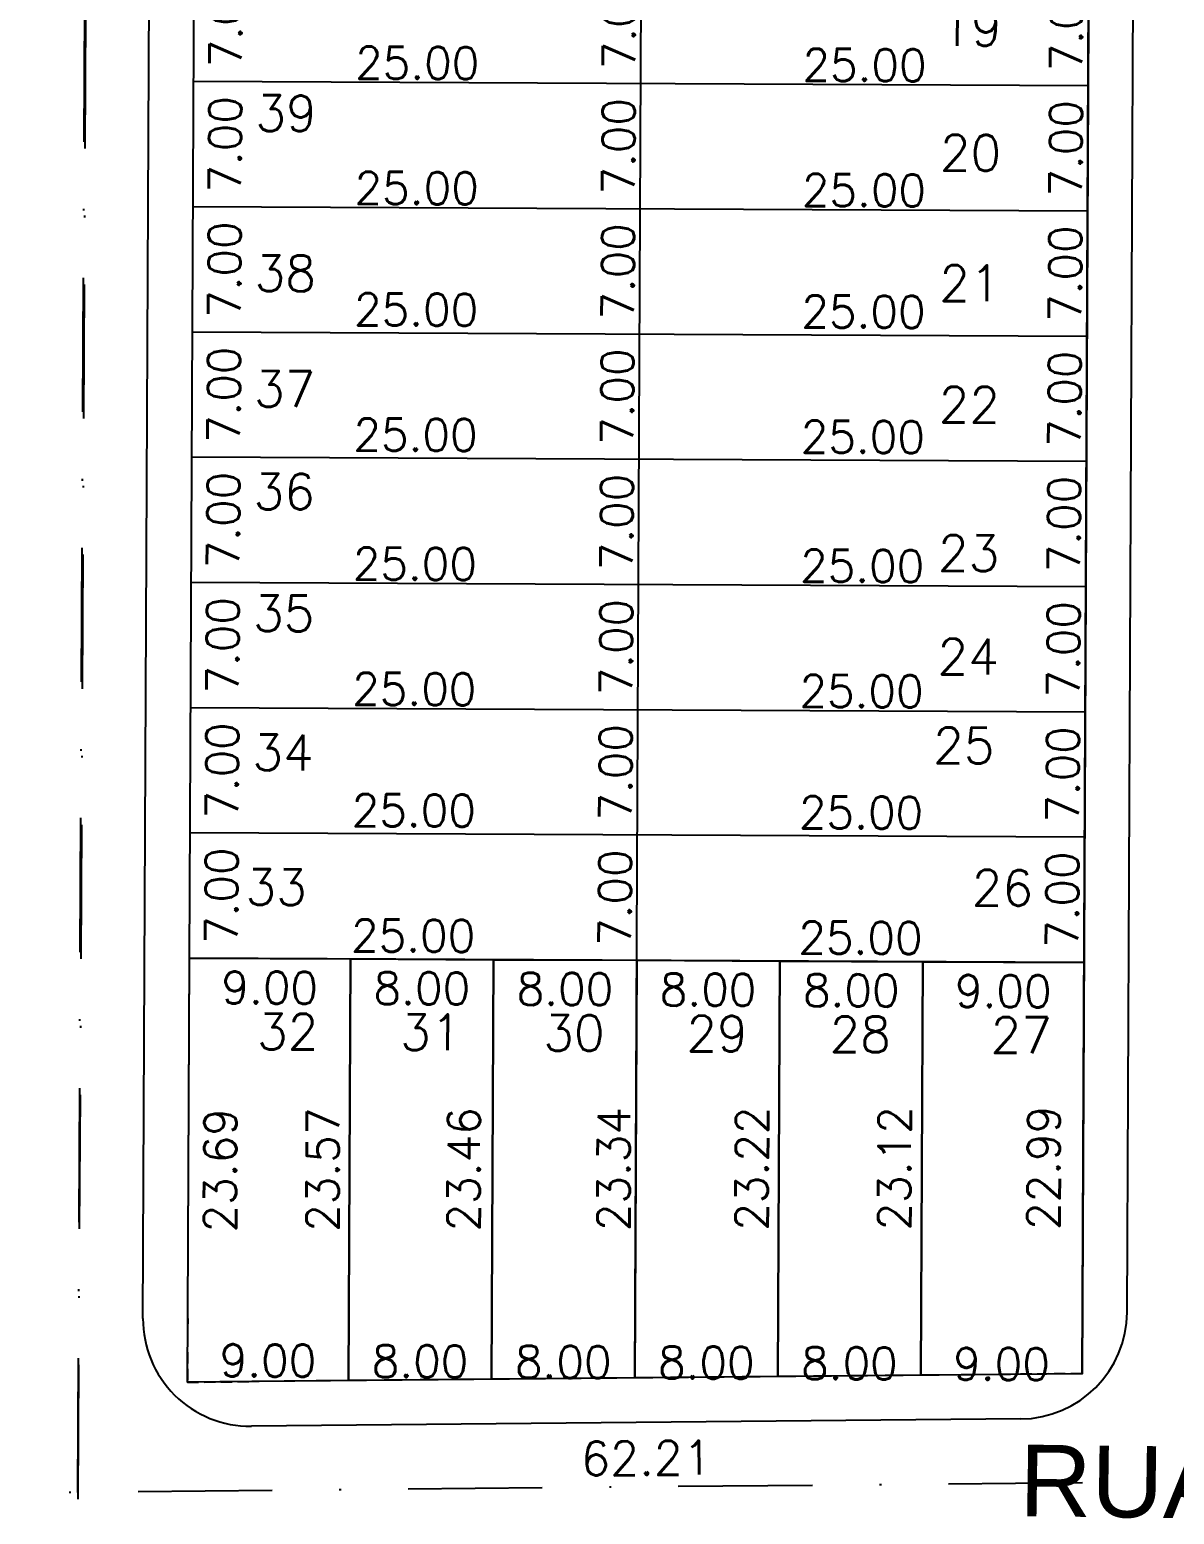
# Model space of a CAD drawing. Header units: millimetres. Extents: x -4430026 to 4783824, y 584 to 9593110.
# Drawn here: x 2483.2 to 2547.1, y 1505 to 1588 of the extents above; entities that cross this region are included whole.
import ezdxf
from ezdxf.enums import TextEntityAlignment as Align

# ---------------------------------------------------------------- set-up
doc = ezdxf.new("R2010")
doc.units = ezdxf.units.MM
for name, pattern in [('DASHDOT', [1, 0.5, -0.25, 0, -0.25]), ('HIDDEN', [0.375, 0.25, -0.125]), ('HIDDEN2', [0.1875, 0.125, -0.0625])]:
    doc.linetypes.add(name, pattern=pattern)
for name, color, linetype in [('boundary filipe', 6, 'Continuous'), ('BOUNDARY LOTES', 2, 'Continuous'), ('Calçada', 1, 'Continuous'), ('CANTOS', 9, 'HIDDEN'), ('Cota', 8, 'Continuous'), ('COTAS', 8, 'Continuous'), ('Lotes', 2, 'Continuous'), ('Nomes de Ruas', 3, 'Continuous'), ('Numero de lotes', 5, 'Continuous'), ('Projeção', 8, 'HIDDEN2'), ('QUADRA', 4, 'Continuous')]:
    doc.layers.add(name, color=color, linetype=linetype)
doc.styles.add('arcad1', font='romans.shx')
doc.styles.add('ARIAL', font='arial.ttf', dxfattribs={"height": 0.25})
doc.styles.add('ROMANS', font='romans.shx')
doc.dimstyles.new('BOLA100', dxfattribs={"dimscale": 0, "dimtxt": 1.9, "dimasz": 0.18, "dimexe": 0.18, "dimexo": 0.063, "dimgap": 0, "dimtad": 1, "dimzin": 4, "dimdsep": 46, "dimtxsty": 'ROMANS', "dimcen": 0.09, "dimse1": 1, "dimse2": 1, "dimsd1": 1, "dimsd2": 1, "dimclrt": 256, "dimaunit": 1, "dimadec": 4, "dimazin": 0, "dimtfac": 1.2, "dimtix": 1, "dimtmove": 2, "dimatfit": 3, "dimfxl": 1, "dimtvp": 2, "dimtolj": 1, "dimtzin": 4, "dimarcsym": 0})
doc.dimstyles.get("Standard").update_dxf_attribs({"dimtxt": 0.18, "dimasz": 0.18, "dimexe": 0.18, "dimexo": 0.0625, "dimgap": 0.09, "dimtad": 0, "dimtih": 1, "dimtoh": 1, "dimdec": 4, "dimzin": 0, "dimdsep": 46, "dimtxsty": 'Standard', "dimcen": 0.09, "dimadec": 0, "dimazin": 0, "dimtfac": 1, "dimtdec": 4, "dimtofl": 0, "dimtmove": 0, "dimatfit": 3, "dimfxl": 1, "dimtolj": 1, "dimtzin": 0, "dimarcsym": 0})

# ---------------------------------------------------------------- blocks, each defined once
blk = doc.blocks.new('*D13710')
at = {"layer": 'DEFPOINTS', "color": 0, "linetype": 'ByBlock'}
for p in [(2548.985, 1706.229), (2548.04, 1506.823), (2548.04, 1506.823)]:
    blk.add_point(p, dxfattribs=at)
at = {"layer": 'COTAS', "linetype": 'ByBlock', "insert": (2546.979, 1606.533), "char_height": 1.9, "attachment_point": 5, "rotation": 89.72858, "style": 'ROMANS'}
blk.add_mtext('\\A1;199.41', dxfattribs=at)
blk = doc.blocks.new('*D13711')
at = {"layer": 'DEFPOINTS', "color": 0, "linetype": 'ByBlock'}
for p in [(2486.792, 1707.865), (2485.837, 1506.232), (2485.837, 1506.232)]:
    blk.add_point(p, dxfattribs=at)
at = {"layer": 'COTAS', "linetype": 'ByBlock', "insert": (2484.541, 1609.092), "char_height": 1.9, "attachment_point": 5, "rotation": 89.72858, "style": 'ROMANS'}
blk.add_mtext('\\A1;201.64', dxfattribs=at)
blk = doc.blocks.new('*D13712')
at = {"layer": 'DEFPOINTS', "color": 0, "linetype": 'ByBlock'}
for p in [(2548.04, 1506.823), (2548.04, 1506.823), (2485.837, 1506.232)]:
    blk.add_point(p, dxfattribs=at)
at = {"layer": 'COTAS', "linetype": 'ByBlock', "insert": (2517.622, 1508.146), "char_height": 1.9, "attachment_point": 5, "rotation": 0.54386, "style": 'ROMANS'}
blk.add_mtext('\\A1;62.21', dxfattribs=at)
blk = doc.blocks.new('*D13732')
at = {"layer": 'DEFPOINTS', "color": 0, "linetype": 'ByBlock'}
for p in [(2423.633, 1505.642), (2485.837, 1506.232), (2485.857, 1504.12)]:
    blk.add_point(p, dxfattribs=at)
at = {"layer": 'COTAS', "linetype": 'ByBlock', "insert": (2454.746, 1504.775), "char_height": 1.9, "attachment_point": 5, "rotation": 0.54386, "style": 'ROMANS'}
blk.add_mtext('\\A1;62.21', dxfattribs=at)
blk = doc.blocks.new('*D10818')
at = {"layer": 'DEFPOINTS', "color": 0}
for p in [(2492.344, 1592.088), (2492.31, 1585.088), (2497.687, 1585.063)]:
    blk.add_point(p, dxfattribs=at)
at = {"layer": 'COTAS', "color": 41, "insert": (2494.104, 1588.58), "char_height": 1.8, "attachment_point": 5, "rotation": 89.72858, "style": 'ROMANS'}
blk.add_mtext('\\A1;7.00', dxfattribs=at)
blk = doc.blocks.new('*D10819')
at = {"layer": 'DEFPOINTS', "color": 0}
for p in [(2492.31, 1585.088), (2492.277, 1578.089), (2497.654, 1578.063)]:
    blk.add_point(p, dxfattribs=at)
at = {"layer": 'COTAS', "color": 41, "insert": (2494.071, 1581.58), "char_height": 1.8, "attachment_point": 5, "rotation": 89.72858, "style": 'ROMANS'}
blk.add_mtext('\\A1;7.00', dxfattribs=at)
blk = doc.blocks.new('*D10820')
at = {"layer": 'DEFPOINTS', "color": 0}
for p in [(2492.277, 1578.089), (2492.244, 1571.089), (2497.621, 1571.063)]:
    blk.add_point(p, dxfattribs=at)
at = {"layer": 'COTAS', "color": 41, "insert": (2494.037, 1574.58), "char_height": 1.8, "attachment_point": 5, "rotation": 89.72858, "style": 'ROMANS'}
blk.add_mtext('\\A1;7.00', dxfattribs=at)
blk = doc.blocks.new('*D10821')
at = {"layer": 'DEFPOINTS', "color": 0}
for p in [(2492.244, 1571.089), (2492.211, 1564.089), (2497.588, 1564.063)]:
    blk.add_point(p, dxfattribs=at)
at = {"layer": 'COTAS', "color": 41, "insert": (2494.004, 1567.58), "char_height": 1.8, "attachment_point": 5, "rotation": 89.72858, "style": 'ROMANS'}
blk.add_mtext('\\A1;7.00', dxfattribs=at)
blk = doc.blocks.new('*D10822')
at = {"layer": 'DEFPOINTS', "color": 0}
for p in [(2492.211, 1564.089), (2492.178, 1557.089), (2497.555, 1557.063)]:
    blk.add_point(p, dxfattribs=at)
at = {"layer": 'COTAS', "color": 41, "insert": (2493.971, 1560.58), "char_height": 1.8, "attachment_point": 5, "rotation": 89.72858, "style": 'ROMANS'}
blk.add_mtext('\\A1;7.00', dxfattribs=at)
blk = doc.blocks.new('*D10823')
at = {"layer": 'DEFPOINTS', "color": 0}
for p in [(2492.178, 1557.089), (2492.145, 1550.089), (2497.521, 1550.063)]:
    blk.add_point(p, dxfattribs=at)
at = {"layer": 'COTAS', "color": 41, "insert": (2493.938, 1553.58), "char_height": 1.8, "attachment_point": 5, "rotation": 89.72858, "style": 'ROMANS'}
blk.add_mtext('\\A1;7.00', dxfattribs=at)
blk = doc.blocks.new('*D10824')
at = {"layer": 'DEFPOINTS', "color": 0}
for p in [(2492.145, 1550.089), (2492.111, 1543.089), (2497.488, 1543.063)]:
    blk.add_point(p, dxfattribs=at)
at = {"layer": 'COTAS', "color": 41, "insert": (2493.905, 1546.58), "char_height": 1.8, "attachment_point": 5, "rotation": 89.72858, "style": 'ROMANS'}
blk.add_mtext('\\A1;7.00', dxfattribs=at)
blk = doc.blocks.new('*D10825')
at = {"layer": 'DEFPOINTS', "color": 0}
for p in [(2492.111, 1543.089), (2492.078, 1536.089), (2497.455, 1536.064)]:
    blk.add_point(p, dxfattribs=at)
at = {"layer": 'COTAS', "color": 41, "insert": (2493.872, 1539.581), "char_height": 1.8, "attachment_point": 5, "rotation": 89.72858, "style": 'ROMANS'}
blk.add_mtext('\\A1;7.00', dxfattribs=at)
blk = doc.blocks.new('*D10826')
at = {"layer": 'DEFPOINTS', "color": 0}
for p in [(2492.078, 1536.089), (2492.306, 1512.394), (2497.343, 1512.37)]:
    blk.add_point(p, dxfattribs=at)
at = {"layer": 'COTAS', "color": 41, "insert": (2493.799, 1524.234), "char_height": 1.8, "attachment_point": 5, "rotation": 89.72858, "style": 'ROMANS'}
blk.add_mtext('\\A1;23.69', dxfattribs=at)
blk = doc.blocks.new('*D10839')
at = {"layer": 'DEFPOINTS', "color": 0}
for p in [(2517.343, 1591.97), (2517.31, 1584.97), (2519.679, 1584.959)]:
    blk.add_point(p, dxfattribs=at)
at = {"layer": 'COTAS', "color": 41, "insert": (2516.096, 1588.476), "char_height": 1.8, "attachment_point": 5, "rotation": 89.72858, "style": 'ROMANS'}
blk.add_mtext('\\A1;7.00', dxfattribs=at)
blk = doc.blocks.new('*D10840')
at = {"layer": 'DEFPOINTS', "color": 0}
for p in [(2517.31, 1584.97), (2517.968, 1577.967), (2519.646, 1577.959)]:
    blk.add_point(p, dxfattribs=at)
at = {"layer": 'COTAS', "color": 41, "insert": (2516.063, 1581.476), "char_height": 1.8, "attachment_point": 5, "rotation": 89.72858, "style": 'ROMANS'}
blk.add_mtext('\\A1;7.00', dxfattribs=at)
blk = doc.blocks.new('*D10841')
at = {"layer": 'DEFPOINTS', "color": 0}
for p in [(2517.968, 1577.967), (2517.244, 1570.97), (2519.613, 1570.959)]:
    blk.add_point(p, dxfattribs=at)
at = {"layer": 'COTAS', "color": 41, "insert": (2516.03, 1574.476), "char_height": 1.8, "attachment_point": 5, "rotation": 89.72858, "style": 'ROMANS'}
blk.add_mtext('\\A1;7.00', dxfattribs=at)
blk = doc.blocks.new('*D10842')
at = {"layer": 'DEFPOINTS', "color": 0}
for p in [(2517.244, 1570.97), (2517.211, 1563.97), (2519.58, 1563.959)]:
    blk.add_point(p, dxfattribs=at)
at = {"layer": 'COTAS', "color": 41, "insert": (2515.997, 1567.476), "char_height": 1.8, "attachment_point": 5, "rotation": 89.72858, "style": 'ROMANS'}
blk.add_mtext('\\A1;7.00', dxfattribs=at)
blk = doc.blocks.new('*D10843')
at = {"layer": 'DEFPOINTS', "color": 0}
for p in [(2517.211, 1563.97), (2517.177, 1556.97), (2519.547, 1556.959)]:
    blk.add_point(p, dxfattribs=at)
at = {"layer": 'COTAS', "color": 41, "insert": (2515.963, 1560.476), "char_height": 1.8, "attachment_point": 5, "rotation": 89.72858, "style": 'ROMANS'}
blk.add_mtext('\\A1;7.00', dxfattribs=at)
blk = doc.blocks.new('*D10844')
at = {"layer": 'DEFPOINTS', "color": 0}
for p in [(2517.177, 1556.97), (2517.144, 1549.97), (2519.514, 1549.959)]:
    blk.add_point(p, dxfattribs=at)
at = {"layer": 'COTAS', "color": 41, "insert": (2515.93, 1553.476), "char_height": 1.8, "attachment_point": 5, "rotation": 89.72858, "style": 'ROMANS'}
blk.add_mtext('\\A1;7.00', dxfattribs=at)
blk = doc.blocks.new('*D10845')
at = {"layer": 'DEFPOINTS', "color": 0}
for p in [(2517.144, 1549.97), (2517.111, 1542.971), (2519.481, 1542.959)]:
    blk.add_point(p, dxfattribs=at)
at = {"layer": 'COTAS', "color": 41, "insert": (2515.897, 1546.476), "char_height": 1.8, "attachment_point": 5, "rotation": 89.72858, "style": 'ROMANS'}
blk.add_mtext('\\A1;7.00', dxfattribs=at)
blk = doc.blocks.new('*D10846')
at = {"layer": 'DEFPOINTS', "color": 0}
for p in [(2517.111, 1542.971), (2517.078, 1535.971), (2519.447, 1535.959)]:
    blk.add_point(p, dxfattribs=at)
at = {"layer": 'COTAS', "color": 41, "insert": (2515.864, 1539.476), "char_height": 1.8, "attachment_point": 5, "rotation": 89.72858, "style": 'ROMANS'}
blk.add_mtext('\\A1;7.00', dxfattribs=at)
blk = doc.blocks.new('*D10847')
at = {"layer": 'DEFPOINTS', "color": 0}
for p in [(2517.078, 1535.971), (2516.967, 1512.628), (2519.337, 1512.617)]:
    blk.add_point(p, dxfattribs=at)
at = {"layer": 'COTAS', "color": 41, "insert": (2515.792, 1524.305), "char_height": 1.8, "attachment_point": 5, "rotation": 89.72858, "style": 'ROMANS'}
blk.add_mtext('\\A1;23.34', dxfattribs=at)
blk = doc.blocks.new('*D10860')
at = {"layer": 'DEFPOINTS', "color": 0}
for p in [(2542.343, 1591.852), (2542.31, 1584.852), (2544.679, 1584.84)]:
    blk.add_point(p, dxfattribs=at)
at = {"layer": 'COTAS', "color": 41, "insert": (2541.096, 1588.357), "char_height": 1.8, "attachment_point": 5, "rotation": 89.72858, "style": 'ROMANS'}
blk.add_mtext('\\A1;7.00', dxfattribs=at)
blk = doc.blocks.new('*D10861')
at = {"layer": 'DEFPOINTS', "color": 0}
for p in [(2542.31, 1584.852), (2542.968, 1577.848), (2544.646, 1577.84)]:
    blk.add_point(p, dxfattribs=at)
at = {"layer": 'COTAS', "color": 41, "insert": (2541.063, 1581.357), "char_height": 1.8, "attachment_point": 5, "rotation": 89.72858, "style": 'ROMANS'}
blk.add_mtext('\\A1;7.00', dxfattribs=at)
blk = doc.blocks.new('*D10862')
at = {"layer": 'DEFPOINTS', "color": 0}
for p in [(2542.968, 1577.848), (2542.243, 1570.852), (2544.613, 1570.841)]:
    blk.add_point(p, dxfattribs=at)
at = {"layer": 'COTAS', "color": 41, "insert": (2541.03, 1574.358), "char_height": 1.8, "attachment_point": 5, "rotation": 89.72858, "style": 'ROMANS'}
blk.add_mtext('\\A1;7.00', dxfattribs=at)
blk = doc.blocks.new('*D10863')
at = {"layer": 'DEFPOINTS', "color": 0}
for p in [(2542.243, 1570.852), (2542.21, 1563.852), (2544.58, 1563.841)]:
    blk.add_point(p, dxfattribs=at)
at = {"layer": 'COTAS', "color": 41, "insert": (2540.996, 1567.358), "char_height": 1.8, "attachment_point": 5, "rotation": 89.72858, "style": 'ROMANS'}
blk.add_mtext('\\A1;7.00', dxfattribs=at)
blk = doc.blocks.new('*D10864')
at = {"layer": 'DEFPOINTS', "color": 0}
for p in [(2542.21, 1563.852), (2542.177, 1556.852), (2544.547, 1556.841)]:
    blk.add_point(p, dxfattribs=at)
at = {"layer": 'COTAS', "color": 41, "insert": (2540.963, 1560.358), "char_height": 1.8, "attachment_point": 5, "rotation": 89.72858, "style": 'ROMANS'}
blk.add_mtext('\\A1;7.00', dxfattribs=at)
blk = doc.blocks.new('*D10865')
at = {"layer": 'DEFPOINTS', "color": 0}
for p in [(2542.177, 1556.852), (2542.144, 1549.852), (2544.513, 1549.841)]:
    blk.add_point(p, dxfattribs=at)
at = {"layer": 'COTAS', "color": 41, "insert": (2540.93, 1553.358), "char_height": 1.8, "attachment_point": 5, "rotation": 89.72858, "style": 'ROMANS'}
blk.add_mtext('\\A1;7.00', dxfattribs=at)
blk = doc.blocks.new('*D10866')
at = {"layer": 'DEFPOINTS', "color": 0}
for p in [(2542.144, 1549.852), (2542.111, 1542.852), (2544.48, 1542.841)]:
    blk.add_point(p, dxfattribs=at)
at = {"layer": 'COTAS', "color": 41, "insert": (2540.897, 1546.358), "char_height": 1.8, "attachment_point": 5, "rotation": 89.72858, "style": 'ROMANS'}
blk.add_mtext('\\A1;7.00', dxfattribs=at)
blk = doc.blocks.new('*D10867')
at = {"layer": 'DEFPOINTS', "color": 0}
for p in [(2542.111, 1542.852), (2542.078, 1535.852), (2544.447, 1535.841)]:
    blk.add_point(p, dxfattribs=at)
at = {"layer": 'COTAS', "color": 41, "insert": (2540.864, 1539.358), "char_height": 1.8, "attachment_point": 5, "rotation": 89.72858, "style": 'ROMANS'}
blk.add_mtext('\\A1;7.00', dxfattribs=at)
blk = doc.blocks.new('*D10868')
at = {"layer": 'DEFPOINTS', "color": 0}
for p in [(2501.078, 1536.046), (2500.966, 1512.476), (2503.074, 1512.466)]:
    blk.add_point(p, dxfattribs=at)
at = {"layer": 'COTAS', "color": 41, "insert": (2499.53, 1524.268), "char_height": 1.8, "attachment_point": 5, "rotation": 89.72858, "style": 'ROMANS'}
blk.add_mtext('\\A1;23.57', dxfattribs=at)
blk = doc.blocks.new('*D10869')
at = {"layer": 'DEFPOINTS', "color": 0}
for p in [(2509.078, 1536.008), (2508.967, 1512.552), (2510.957, 1512.542)]:
    blk.add_point(p, dxfattribs=at)
at = {"layer": 'COTAS', "color": 41, "insert": (2507.413, 1524.288), "char_height": 1.8, "attachment_point": 5, "rotation": 89.72858, "style": 'ROMANS'}
blk.add_mtext('\\A1;23.46', dxfattribs=at)
blk = doc.blocks.new('*D10870')
at = {"layer": 'DEFPOINTS', "color": 0}
for p in [(2525.078, 1535.933), (2525.298, 1512.707), (2527.057, 1512.699)]:
    blk.add_point(p, dxfattribs=at)
at = {"layer": 'COTAS', "color": 41, "insert": (2523.512, 1524.328), "char_height": 1.8, "attachment_point": 5, "rotation": 89.72858, "style": 'ROMANS'}
blk.add_mtext('\\A1;23.22', dxfattribs=at)
blk = doc.blocks.new('*D10871')
at = {"layer": 'DEFPOINTS', "color": 0}
for p in [(2533.078, 1535.895), (2532.968, 1512.78), (2535.032, 1512.77)]:
    blk.add_point(p, dxfattribs=at)
at = {"layer": 'COTAS', "color": 41, "insert": (2531.487, 1524.345), "char_height": 1.8, "attachment_point": 5, "rotation": 89.72858, "style": 'ROMANS'}
blk.add_mtext('\\A1;23.12', dxfattribs=at)
blk = doc.blocks.new('*D10872')
at = {"layer": 'DEFPOINTS', "color": 0}
for p in [(2542.078, 1535.852), (2541.969, 1512.865), (2543.37, 1512.859)]:
    blk.add_point(p, dxfattribs=at)
at = {"layer": 'COTAS', "color": 41, "insert": (2539.824, 1524.369), "char_height": 1.8, "attachment_point": 5, "rotation": 89.72858, "style": 'ROMANS'}
blk.add_mtext('\\A1;22.99', dxfattribs=at)
blk = doc.blocks.new('*D9978')
at = {"layer": 'DEFPOINTS', "color": 0}
for p in [(2492.272, 1577.07), (2517.272, 1576.952), (2517.265, 1575.476)]:
    blk.add_point(p, dxfattribs=at)
at = {"layer": 'Cota', "color": 41, "insert": (2504.782, 1579.135), "char_height": 1.8, "attachment_point": 5, "rotation": 359.72858, "style": 'ROMANS'}
blk.add_mtext('\\A1;25.00', dxfattribs=at)
blk = doc.blocks.new('*D9979')
at = {"layer": 'DEFPOINTS', "color": 0}
for p in [(2517.272, 1576.952), (2542.272, 1576.833), (2542.265, 1575.357)]:
    blk.add_point(p, dxfattribs=at)
at = {"layer": 'Cota', "color": 41, "insert": (2529.782, 1579.016), "char_height": 1.8, "attachment_point": 5, "rotation": 359.72858, "style": 'ROMANS'}
blk.add_mtext('\\A1;25.00', dxfattribs=at)
blk = doc.blocks.new('*D9980')
at = {"layer": 'DEFPOINTS', "color": 0}
for p in [(2492.306, 1584.07), (2517.305, 1583.951), (2517.298, 1582.476)]:
    blk.add_point(p, dxfattribs=at)
at = {"layer": 'Cota', "color": 41, "insert": (2504.815, 1586.135), "char_height": 1.8, "attachment_point": 5, "rotation": 359.72858, "style": 'ROMANS'}
blk.add_mtext('\\A1;25.00', dxfattribs=at)
blk = doc.blocks.new('*D9981')
at = {"layer": 'DEFPOINTS', "color": 0}
for p in [(2517.305, 1583.951), (2542.305, 1583.833), (2542.298, 1582.357)]:
    blk.add_point(p, dxfattribs=at)
at = {"layer": 'Cota', "color": 41, "insert": (2529.815, 1586.016), "char_height": 1.8, "attachment_point": 5, "rotation": 359.72858, "style": 'ROMANS'}
blk.add_mtext('\\A1;25.00', dxfattribs=at)
blk = doc.blocks.new('*D9990')
at = {"layer": 'DEFPOINTS', "color": 0}
for p in [(2492.24, 1570.284), (2517.24, 1570.165), (2517.233, 1568.689)]:
    blk.add_point(p, dxfattribs=at)
at = {"layer": 'Cota', "color": 41, "insert": (2504.75, 1572.348), "char_height": 1.8, "attachment_point": 5, "rotation": 359.72858, "style": 'ROMANS'}
blk.add_mtext('\\A1;25.00', dxfattribs=at)
blk = doc.blocks.new('*D9991')
at = {"layer": 'DEFPOINTS', "color": 0}
for p in [(2517.24, 1570.165), (2542.24, 1570.047), (2542.233, 1568.571)]:
    blk.add_point(p, dxfattribs=at)
at = {"layer": 'Cota', "color": 41, "insert": (2529.75, 1572.23), "char_height": 1.8, "attachment_point": 5, "rotation": 359.72858, "style": 'ROMANS'}
blk.add_mtext('\\A1;25.00', dxfattribs=at)
blk = doc.blocks.new('*D9992')
at = {"layer": 'DEFPOINTS', "color": 0}
for p in [(2492.207, 1563.284), (2517.207, 1563.165), (2517.2, 1561.689)]:
    blk.add_point(p, dxfattribs=at)
at = {"layer": 'Cota', "color": 41, "insert": (2504.717, 1565.349), "char_height": 1.8, "attachment_point": 5, "rotation": 359.72858, "style": 'ROMANS'}
blk.add_mtext('\\A1;25.00', dxfattribs=at)
blk = doc.blocks.new('*D9993')
at = {"layer": 'DEFPOINTS', "color": 0}
for p in [(2517.207, 1563.165), (2542.207, 1563.047), (2542.2, 1561.571)]:
    blk.add_point(p, dxfattribs=at)
at = {"layer": 'Cota', "color": 41, "insert": (2529.717, 1565.23), "char_height": 1.8, "attachment_point": 5, "rotation": 359.72858, "style": 'ROMANS'}
blk.add_mtext('\\A1;25.00', dxfattribs=at)
blk = doc.blocks.new('*D9994')
at = {"layer": 'DEFPOINTS', "color": 0}
for p in [(2492.14, 1549.07), (2517.139, 1548.952), (2517.132, 1547.476)]:
    blk.add_point(p, dxfattribs=at)
at = {"layer": 'Cota', "color": 41, "insert": (2504.65, 1551.135), "char_height": 1.8, "attachment_point": 5, "rotation": 359.72858, "style": 'ROMANS'}
blk.add_mtext('\\A1;25.00', dxfattribs=at)
blk = doc.blocks.new('*D9995')
at = {"layer": 'DEFPOINTS', "color": 0}
for p in [(2517.139, 1548.952), (2542.139, 1548.833), (2542.132, 1547.358)]:
    blk.add_point(p, dxfattribs=at)
at = {"layer": 'Cota', "color": 41, "insert": (2529.649, 1551.017), "char_height": 1.8, "attachment_point": 5, "rotation": 359.72858, "style": 'ROMANS'}
blk.add_mtext('\\A1;25.00', dxfattribs=at)
blk = doc.blocks.new('*D9996')
at = {"layer": 'DEFPOINTS', "color": 0}
for p in [(2492.173, 1556.07), (2517.173, 1555.952), (2517.166, 1554.476)]:
    blk.add_point(p, dxfattribs=at)
at = {"layer": 'Cota', "color": 41, "insert": (2504.683, 1558.135), "char_height": 1.8, "attachment_point": 5, "rotation": 359.72858, "style": 'ROMANS'}
blk.add_mtext('\\A1;25.00', dxfattribs=at)
blk = doc.blocks.new('*D9997')
at = {"layer": 'DEFPOINTS', "color": 0}
for p in [(2517.173, 1555.952), (2542.172, 1555.833), (2542.165, 1554.358)]:
    blk.add_point(p, dxfattribs=at)
at = {"layer": 'Cota', "color": 41, "insert": (2529.683, 1558.017), "char_height": 1.8, "attachment_point": 5, "rotation": 359.72858, "style": 'ROMANS'}
blk.add_mtext('\\A1;25.00', dxfattribs=at)
blk = doc.blocks.new('*D9998')
at = {"layer": 'DEFPOINTS', "color": 0}
for p in [(2492.108, 1542.284), (2517.107, 1542.165), (2517.1, 1540.69)]:
    blk.add_point(p, dxfattribs=at)
at = {"layer": 'Cota', "color": 41, "insert": (2504.618, 1544.349), "char_height": 1.8, "attachment_point": 5, "rotation": 359.72858, "style": 'ROMANS'}
blk.add_mtext('\\A1;25.00', dxfattribs=at)
blk = doc.blocks.new('*D9999')
at = {"layer": 'DEFPOINTS', "color": 0}
for p in [(2517.107, 1542.165), (2542.107, 1542.047), (2542.1, 1540.571)]:
    blk.add_point(p, dxfattribs=at)
at = {"layer": 'Cota', "color": 41, "insert": (2529.617, 1544.23), "char_height": 1.8, "attachment_point": 5, "rotation": 359.72858, "style": 'ROMANS'}
blk.add_mtext('\\A1;25.00', dxfattribs=at)
blk = doc.blocks.new('*D10000')
at = {"layer": 'DEFPOINTS', "color": 0}
for p in [(2492.074, 1535.284), (2517.074, 1535.165), (2517.067, 1533.69)]:
    blk.add_point(p, dxfattribs=at)
at = {"layer": 'Cota', "color": 41, "insert": (2504.584, 1537.349), "char_height": 1.8, "attachment_point": 5, "rotation": 359.72858, "style": 'ROMANS'}
blk.add_mtext('\\A1;25.00', dxfattribs=at)
blk = doc.blocks.new('*D10001')
at = {"layer": 'DEFPOINTS', "color": 0}
for p in [(2517.074, 1535.165), (2542.074, 1535.047), (2542.067, 1533.571)]:
    blk.add_point(p, dxfattribs=at)
at = {"layer": 'Cota', "color": 41, "insert": (2529.584, 1537.23), "char_height": 1.8, "attachment_point": 5, "rotation": 359.72858, "style": 'ROMANS'}
blk.add_mtext('\\A1;25.00', dxfattribs=at)
blk = doc.blocks.new('*D10002')
at = {"layer": 'DEFPOINTS', "color": 0}
for p in [(2492.078, 1536.089), (2501.078, 1536.046), (2501.053, 1530.822)]:
    blk.add_point(p, dxfattribs=at)
at = {"layer": 'COTAS', "color": 41, "insert": (2496.57, 1534.444), "char_height": 1.8, "attachment_point": 5, "rotation": 359.72858, "style": 'ROMANS'}
blk.add_mtext('\\A1;9.00', dxfattribs=at)
blk = doc.blocks.new('*D10003')
at = {"layer": 'DEFPOINTS', "color": 0}
for p in [(2501.078, 1536.046), (2509.078, 1536.008), (2509.053, 1530.784)]:
    blk.add_point(p, dxfattribs=at)
at = {"layer": 'COTAS', "color": 41, "insert": (2505.07, 1534.403), "char_height": 1.8, "attachment_point": 5, "rotation": 359.72858, "style": 'ROMANS'}
blk.add_mtext('\\A1;8.00', dxfattribs=at)
blk = doc.blocks.new('*D10004')
at = {"layer": 'DEFPOINTS', "color": 0}
for p in [(2509.078, 1536.008), (2517.078, 1535.971), (2517.053, 1530.747)]:
    blk.add_point(p, dxfattribs=at)
at = {"layer": 'COTAS', "color": 41, "insert": (2513.07, 1534.365), "char_height": 1.8, "attachment_point": 5, "rotation": 359.72858, "style": 'ROMANS'}
blk.add_mtext('\\A1;8.00', dxfattribs=at)
blk = doc.blocks.new('*D10005')
at = {"layer": 'DEFPOINTS', "color": 0}
for p in [(2517.078, 1535.971), (2525.078, 1535.933), (2525.053, 1530.709)]:
    blk.add_point(p, dxfattribs=at)
at = {"layer": 'COTAS', "color": 41, "insert": (2521.07, 1534.328), "char_height": 1.8, "attachment_point": 5, "rotation": 359.72858, "style": 'ROMANS'}
blk.add_mtext('\\A1;8.00', dxfattribs=at)
blk = doc.blocks.new('*D10006')
at = {"layer": 'DEFPOINTS', "color": 0}
for p in [(2525.078, 1535.933), (2533.078, 1535.895), (2533.053, 1530.671)]:
    blk.add_point(p, dxfattribs=at)
at = {"layer": 'COTAS', "color": 41, "insert": (2529.07, 1534.29), "char_height": 1.8, "attachment_point": 5, "rotation": 359.72858, "style": 'ROMANS'}
blk.add_mtext('\\A1;8.00', dxfattribs=at)
blk = doc.blocks.new('*D10007')
at = {"layer": 'DEFPOINTS', "color": 0}
for p in [(2533.078, 1535.895), (2542.078, 1535.852), (2542.053, 1530.628)]:
    blk.add_point(p, dxfattribs=at)
at = {"layer": 'COTAS', "color": 41, "insert": (2537.57, 1534.249), "char_height": 1.8, "attachment_point": 5, "rotation": 359.72858, "style": 'ROMANS'}
blk.add_mtext('\\A1;9.00', dxfattribs=at)
blk = doc.blocks.new('*D10008')
at = {"layer": 'DEFPOINTS', "color": 0}
for p in [(2491.966, 1512.391), (2500.966, 1512.476), (2500.955, 1509.976)]:
    blk.add_point(p, dxfattribs=at)
at = {"layer": 'COTAS', "color": 41, "insert": (2496.472, 1513.598), "char_height": 1.8, "attachment_point": 5, "rotation": 359.72858, "style": 'ROMANS'}
blk.add_mtext('\\A1;9.00', dxfattribs=at)
blk = doc.blocks.new('*D10009')
at = {"layer": 'DEFPOINTS', "color": 0}
for p in [(2500.966, 1512.476), (2508.967, 1512.552), (2508.955, 1509.938)]:
    blk.add_point(p, dxfattribs=at)
at = {"layer": 'COTAS', "color": 41, "insert": (2504.972, 1513.557), "char_height": 1.8, "attachment_point": 5, "rotation": 359.72858, "style": 'ROMANS'}
blk.add_mtext('\\A1;8.00', dxfattribs=at)
blk = doc.blocks.new('*D10010')
at = {"layer": 'DEFPOINTS', "color": 0}
for p in [(2508.967, 1512.552), (2516.967, 1512.628), (2516.954, 1509.9)]:
    blk.add_point(p, dxfattribs=at)
at = {"layer": 'COTAS', "color": 41, "insert": (2512.972, 1513.519), "char_height": 1.8, "attachment_point": 5, "rotation": 359.72858, "style": 'ROMANS'}
blk.add_mtext('\\A1;8.00', dxfattribs=at)
blk = doc.blocks.new('*D10011')
at = {"layer": 'DEFPOINTS', "color": 0}
for p in [(2516.967, 1512.628), (2524.968, 1512.704), (2524.954, 1509.863)]:
    blk.add_point(p, dxfattribs=at)
at = {"layer": 'COTAS', "color": 41, "insert": (2520.971, 1513.481), "char_height": 1.8, "attachment_point": 5, "rotation": 359.72858, "style": 'ROMANS'}
blk.add_mtext('\\A1;8.00', dxfattribs=at)
blk = doc.blocks.new('*D10012')
at = {"layer": 'DEFPOINTS', "color": 0}
for p in [(2524.968, 1512.704), (2532.968, 1512.666), (2532.954, 1509.825)]:
    blk.add_point(p, dxfattribs=at)
at = {"layer": 'COTAS', "color": 41, "insert": (2528.971, 1513.444), "char_height": 1.8, "attachment_point": 5, "rotation": 359.72858, "style": 'ROMANS'}
blk.add_mtext('\\A1;8.00', dxfattribs=at)
blk = doc.blocks.new('*D10013')
at = {"layer": 'DEFPOINTS', "color": 0}
for p in [(2532.968, 1512.666), (2541.969, 1512.865), (2541.954, 1509.782)]:
    blk.add_point(p, dxfattribs=at)
at = {"layer": 'COTAS', "color": 41, "insert": (2537.471, 1513.403), "char_height": 1.8, "attachment_point": 5, "rotation": 359.72858, "style": 'ROMANS'}
blk.add_mtext('\\A1;9.00', dxfattribs=at)
blk = doc.blocks.new('*D8596')
at = {"layer": 'DEFPOINTS', "color": 0, "linetype": 'ByBlock'}
for p in [(2486.792, 1707.865), (2485.837, 1506.232), (2485.837, 1506.232)]:
    blk.add_point(p, dxfattribs=at)
at = {"layer": 'COTAS', "linetype": 'ByBlock', "insert": (2484.541, 1609.092), "char_height": 1.9, "attachment_point": 5, "rotation": 89.72858, "style": 'ROMANS'}
blk.add_mtext('\\A1;201.64', dxfattribs=at)

msp = doc.modelspace()

# ---------------------------------------------------------------- linework, layer by layer
at = {"layer": 'boundary filipe', "linetype": 'ByBlock'}
msp.add_line((2541.969, 1512.865, 2.439), (2542.831, 1694.831, 2.439), dxfattribs=at)
at = {"layer": 'boundary filipe', "elevation": 2.439}
msp.add_lwpolyline([(2492.862, 1701.511), (2542.838, 1696.367), (2541.969, 1512.865), (2491.966, 1512.391), (2492.862, 1701.511)], dxfattribs=at)
at = {"layer": 'BOUNDARY LOTES', "elevation": 2.439}
for points in [[(2492.078, 1536.089), (2501.078, 1536.046), (2500.966, 1512.476), (2491.968, 1512.391)], [(2501.078, 1536.046), (2509.078, 1536.008), (2508.967, 1512.552), (2500.966, 1512.476)], [(2509.078, 1536.008), (2517.078, 1535.971), (2516.967, 1512.628), (2508.967, 1512.552)], [(2517.078, 1535.971), (2525.078, 1535.933), (2524.968, 1512.704), (2516.967, 1512.628)], [(2525.078, 1535.933), (2533.078, 1535.895), (2532.968, 1512.78), (2524.968, 1512.704)], [(2533.078, 1535.895), (2542.078, 1535.852), (2541.969, 1512.865), (2532.968, 1512.78)]]:
    msp.add_lwpolyline(points, close=True, dxfattribs=at)
at = {"layer": 'Calçada'}
for p, q in [((2489.483, 1515.952, 2.439), (2490.344, 1697.662, 2.439)), ((2544.485, 1516.304, 2.439), (2545.323, 1693.182, 2.439)), ((2538.542, 1510.333, 2.439), (2495.54, 1509.924, 2.439))]:
    msp.add_line(p, q, dxfattribs=at)
for centre, start, end in [((2538.485, 1516.332, 2.439), 270.54386, 359.72858), ((2495.483, 1515.924, 2.439), 179.72858, 270.54386)]:
    msp.add_arc(centre, 6, start, end, dxfattribs=at)
at = {"layer": 'CANTOS', "ltscale": 2.5, "elevation": 2.439}
for points in [[(2541.985, 1516.316), (2541.969, 1512.865), (2538.518, 1512.832)], [(2491.983, 1515.941), (2491.966, 1512.391), (2495.466, 1512.424)]]:
    msp.add_lwpolyline(points, dxfattribs=at)
at = {"layer": 'Lotes'}
for p, q in [((2516.967, 1512.628, 2.439), (2517.85, 1698.939, 2.439)), ((2542.31, 1584.852, 2.439), (2492.31, 1585.088, 2.439)), ((2542.277, 1577.852, 2.439), (2492.277, 1578.089, 2.439)), ((2542.243, 1570.852, 2.439), (2492.244, 1571.089, 2.439)), ((2542.21, 1563.852, 2.439), (2492.211, 1564.089, 2.439)), ((2542.177, 1556.852, 2.439), (2492.178, 1557.089, 2.439)), ((2542.144, 1549.852, 2.439), (2492.145, 1550.089, 2.439)), ((2542.111, 1542.852, 2.439), (2492.111, 1543.089, 2.439)), ((2542.078, 1535.852, 2.439), (2492.078, 1536.089, 2.439)), ((2542.078, 1535.852, 2.439), (2492.078, 1536.089, 2.439)), ((2500.966, 1512.476, 2.439), (2501.078, 1536.046, 2.439)), ((2508.967, 1512.552, 2.439), (2509.078, 1536.008, 2.439)), ((2524.968, 1512.704, 2.439), (2525.078, 1535.933, 2.439)), ((2532.968, 1512.78, 2.439), (2533.078, 1535.895, 2.439))]:
    msp.add_line(p, q, dxfattribs=at)
at = {"layer": 'Projeção', "linetype": 'DASHDOT', "ltscale": 15}
for p, q in [((2485.837, 1506.232, 2.439), (2486.792, 1707.865, 2.439)), ((2485.865, 1505.854, 103.708), (2486.348, 1599.675, 103.708)), ((3629.153, 1517.085, 2.439), (2417.533, 1505.584, 2.439))]:
    msp.add_line(p, q, dxfattribs=at)
at = {"layer": 'QUADRA', "elevation": 2.439}
msp.add_lwpolyline([(2491.966, 1512.391), (2492.862, 1701.511), (2542.838, 1696.367), (2541.969, 1512.865), (2491.966, 1512.391)], close=True, dxfattribs=at)

# ---------------------------------------------------------------- texts
at = {"layer": 'Nomes de Ruas', "extrusion": (-0.084173, 0.020544, 0.996239), "style": 'ARIAL'}
msp.add_text('RUA 36  .', height=4, rotation=102.96746, dxfattribs=at).set_placement((-2068.544, 2112.568, -183.731), align=Align.MIDDLE_CENTER)
at = {"layer": 'Numero de lotes', "style": 'arcad1'}
for s, p in [('19', (2535.771, 1588.086, 2.439)), ('39', (2497.48, 1583.325, 2.439)), ('20', (2535.738, 1581.111, 2.439)), ('38', (2497.437, 1574.372, 2.439)), ('21', (2535.703, 1573.819, 2.439)), ('37', (2497.407, 1567.912, 2.439)), ('22', (2535.671, 1567.029, 2.439)), ('36', (2497.38, 1562.17, 2.439)), ('23', (2535.632, 1558.731, 2.439)), ('35', (2497.347, 1555.364, 2.439)), ('24', (2535.604, 1552.947, 2.439)), ('34', (2497.311, 1547.588, 2.439)), ('25', (2535.361, 1547.981, 2.439)), ('33', (2496.925, 1540.062, 2.439)), ('26', (2537.519, 1540.024, 2.439)), ('32', (2497.571, 1531.987, 2.439)), ('31', (2505.571, 1531.949, 2.439)), ('30', (2513.571, 1531.911, 2.439)), ('29', (2521.571, 1531.873, 2.439)), ('28', (2529.571, 1531.835, 2.439)), ('27', (2538.571, 1531.793, 2.439))]:
    msp.add_text(s, height=2, rotation=359.72858, dxfattribs=at).set_placement(p, align=Align.MIDDLE_CENTER)

# ---------------------------------------------------------------- dimensions: what is measured, and where the dimension line sits
at = {"layer": 'Cota'}
for p1, p2, picture, middle in [((2492.306, 1584.07, 2.439), (2517.305, 1583.951, 2.439), '*D9980', (2504.815, 1586.135, 2.439)), ((2492.272, 1577.07, 2.439), (2517.272, 1576.952, 2.439), '*D9978', (2504.782, 1579.135, 2.439)), ((2492.24, 1570.284, 2.439), (2517.24, 1570.165, 2.439), '*D9990', (2504.75, 1572.348, 2.439)), ((2492.207, 1563.284, 2.439), (2517.207, 1563.165, 2.439), '*D9992', (2504.717, 1565.349, 2.439)), ((2492.173, 1556.07, 2.439), (2517.173, 1555.952, 2.439), '*D9996', (2504.683, 1558.135, 2.439)), ((2492.14, 1549.07, 2.439), (2517.139, 1548.952, 2.439), '*D9994', (2504.65, 1551.135, 2.439)), ((2492.108, 1542.284, 2.439), (2517.107, 1542.165, 2.439), '*D9998', (2504.618, 1544.349, 2.439)), ((2492.074, 1535.284, 2.439), (2517.074, 1535.165, 2.439), '*D10000', (2504.584, 1537.349, 2.439))]:
    dim = msp.add_aligned_dim(p1=p1, p2=p2, distance=-1.476, dimstyle='Standard', override={"dimtxt": 1.8, "dimexo": 0.063, "dimgap": 0, "dimtih": 0, "dimtoh": 0, "dimdec": 2, "dimzin": 4, "dimtxsty": 'ROMANS', "dimse1": 1, "dimse2": 1, "dimsd1": 1, "dimsd2": 1, "dimclrt": 41, "dimtfac": 1.2, "dimtdec": 2, "dimtix": 1, "dimtofl": 1, "dimtmove": 2, "dimfxl": 0.18, "dimfxlon": 1, "dimtvp": 2, "dimtzin": 4}, dxfattribs=at)
    dim.commit()
    dim.dimension.update_dxf_attribs({"geometry": picture, "text_midpoint": middle})
for base, p1, p2, picture, middle in [((2542.298, 1582.357, 2.439), (2517.305, 1583.951, 2.439), (2542.305, 1583.833, 2.439), '*D9981', (2529.815, 1586.016, 2.439)), ((2542.265, 1575.357, 2.439), (2517.272, 1576.952, 2.439), (2542.272, 1576.833, 2.439), '*D9979', (2529.782, 1579.016, 2.439)), ((2542.233, 1568.571, 2.439), (2517.24, 1570.165, 2.439), (2542.24, 1570.047, 2.439), '*D9991', (2529.75, 1572.23, 2.439)), ((2542.2, 1561.571, 2.439), (2517.207, 1563.165, 2.439), (2542.207, 1563.047, 2.439), '*D9993', (2529.717, 1565.23, 2.439)), ((2542.165, 1554.358, 2.439), (2517.173, 1555.952, 2.439), (2542.172, 1555.833, 2.439), '*D9997', (2529.683, 1558.017, 2.439)), ((2542.132, 1547.358, 2.439), (2517.139, 1548.952, 2.439), (2542.139, 1548.833, 2.439), '*D9995', (2529.649, 1551.017, 2.439)), ((2542.1, 1540.571, 2.439), (2517.107, 1542.165, 2.439), (2542.107, 1542.047, 2.439), '*D9999', (2529.617, 1544.23, 2.439)), ((2542.067, 1533.571, 2.439), (2517.074, 1535.165, 2.439), (2542.074, 1535.047, 2.439), '*D10001', (2529.584, 1537.23, 2.439))]:
    dim = msp.add_linear_dim(base=base, p1=p1, p2=p2, angle=179.72858, dimstyle='Standard', override={"dimtxt": 1.8, "dimexo": 0.063, "dimgap": 0, "dimtih": 0, "dimtoh": 0, "dimdec": 2, "dimzin": 4, "dimtxsty": 'ROMANS', "dimse1": 1, "dimse2": 1, "dimsd1": 1, "dimsd2": 1, "dimclrt": 41, "dimtfac": 1.2, "dimtdec": 2, "dimtix": 1, "dimtofl": 1, "dimtmove": 2, "dimfxl": 0.18, "dimfxlon": 1, "dimtvp": 2, "dimtzin": 4}, dxfattribs=at)
    dim.commit()
    dim.dimension.update_dxf_attribs({"geometry": picture, "text_midpoint": middle})
at = {"layer": 'COTAS', "linetype": 'ByBlock'}
for base, p1, p2, angle, picture, middle in [((2485.837, 1506.232, 2.439), (2486.792, 1707.865, 2.439), (2485.837, 1506.232, 2.439), 269.72858, '*D13711', (2484.541, 1609.092, 2.439)), ((2485.837, 1506.232, 2.439), (2486.792, 1707.865, 2.439), (2485.837, 1506.232, 2.439), 269.72858, '*D8596', (2484.541, 1609.092, 2.439)), ((2548.04, 1506.823, 2.439), (2548.985, 1706.229, 2.439), (2548.04, 1506.823, 2.439), 269.72858, '*D13710', (2546.979, 1606.533, 2.439)), ((2548.04, 1506.823, 2.439), (2485.837, 1506.232, 2.439), (2548.04, 1506.823, 2.439), 0.54386, '*D13712', (2517.622, 1508.146, 2.439))]:
    dim = msp.add_linear_dim(base=base, p1=p1, p2=p2, angle=angle, dimstyle='BOLA100', override={"dimscale": 1, "dimfxl": 0.18}, dxfattribs=at)
    dim.commit()
    dim.dimension.update_dxf_attribs({"geometry": picture, "text_midpoint": middle, "dimtype": 161})
at = {"layer": 'COTAS'}
for base, p1, p2, angle, picture, middle in [((2497.687, 1585.063, 2.439), (2492.344, 1592.088, 2.439), (2492.31, 1585.088, 2.439), 89.72858, '*D10818', (2494.104, 1588.58, 2.439)), ((2519.679, 1584.959, 2.439), (2517.343, 1591.97, 2.439), (2517.31, 1584.97, 2.439), 89.72858, '*D10839', (2516.096, 1588.476, 2.439)), ((2544.679, 1584.84, 2.439), (2542.343, 1591.852, 2.439), (2542.31, 1584.852, 2.439), 89.72858, '*D10860', (2541.096, 1588.357, 2.439)), ((2497.654, 1578.063, 2.439), (2492.31, 1585.088, 2.439), (2492.277, 1578.089, 2.439), 89.72858, '*D10819', (2494.071, 1581.58, 2.439)), ((2519.646, 1577.959, 2.439), (2517.31, 1584.97, 2.439), (2517.968, 1577.967, 2.439), 89.72858, '*D10840', (2516.063, 1581.476, 2.439)), ((2544.646, 1577.84, 2.439), (2542.31, 1584.852, 2.439), (2542.968, 1577.848, 2.439), 89.72858, '*D10861', (2541.063, 1581.357, 2.439)), ((2497.621, 1571.063, 2.439), (2492.277, 1578.089, 2.439), (2492.244, 1571.089, 2.439), 89.72858, '*D10820', (2494.037, 1574.58, 2.439)), ((2519.613, 1570.959, 2.439), (2517.968, 1577.967, 2.439), (2517.244, 1570.97, 2.439), 89.72858, '*D10841', (2516.03, 1574.476, 2.439)), ((2544.613, 1570.841, 2.439), (2542.968, 1577.848, 2.439), (2542.243, 1570.852, 2.439), 89.72858, '*D10862', (2541.03, 1574.358, 2.439)), ((2497.588, 1564.063, 2.439), (2492.244, 1571.089, 2.439), (2492.211, 1564.089, 2.439), 89.72858, '*D10821', (2494.004, 1567.58, 2.439)), ((2519.58, 1563.959, 2.439), (2517.244, 1570.97, 2.439), (2517.211, 1563.97, 2.439), 89.72858, '*D10842', (2515.997, 1567.476, 2.439)), ((2544.58, 1563.841, 2.439), (2542.243, 1570.852, 2.439), (2542.21, 1563.852, 2.439), 89.72858, '*D10863', (2540.996, 1567.358, 2.439)), ((2497.555, 1557.063, 2.439), (2492.211, 1564.089, 2.439), (2492.178, 1557.089, 2.439), 89.72858, '*D10822', (2493.971, 1560.58, 2.439)), ((2519.547, 1556.959, 2.439), (2517.211, 1563.97, 2.439), (2517.177, 1556.97, 2.439), 89.72858, '*D10843', (2515.963, 1560.476, 2.439)), ((2544.547, 1556.841, 2.439), (2542.21, 1563.852, 2.439), (2542.177, 1556.852, 2.439), 89.72858, '*D10864', (2540.963, 1560.358, 2.439)), ((2497.521, 1550.063, 2.439), (2492.178, 1557.089, 2.439), (2492.145, 1550.089, 2.439), 89.72858, '*D10823', (2493.938, 1553.58, 2.439)), ((2519.514, 1549.959, 2.439), (2517.177, 1556.97, 2.439), (2517.144, 1549.97, 2.439), 89.72858, '*D10844', (2515.93, 1553.476, 2.439)), ((2544.513, 1549.841, 2.439), (2542.177, 1556.852, 2.439), (2542.144, 1549.852, 2.439), 89.72858, '*D10865', (2540.93, 1553.358, 2.439)), ((2497.488, 1543.063, 2.439), (2492.145, 1550.089, 2.439), (2492.111, 1543.089, 2.439), 89.72858, '*D10824', (2493.905, 1546.58, 2.439)), ((2519.481, 1542.959, 2.439), (2517.144, 1549.97, 2.439), (2517.111, 1542.971, 2.439), 89.72858, '*D10845', (2515.897, 1546.476, 2.439)), ((2544.48, 1542.841, 2.439), (2542.144, 1549.852, 2.439), (2542.111, 1542.852, 2.439), 89.72858, '*D10866', (2540.897, 1546.358, 2.439)), ((2497.455, 1536.064, 2.439), (2492.111, 1543.089, 2.439), (2492.078, 1536.089, 2.439), 89.72858, '*D10825', (2493.872, 1539.581, 2.439)), ((2519.447, 1535.959, 2.439), (2517.111, 1542.971, 2.439), (2517.078, 1535.971, 2.439), 89.72858, '*D10846', (2515.864, 1539.476, 2.439)), ((2544.447, 1535.841, 2.439), (2542.111, 1542.852, 2.439), (2542.078, 1535.852, 2.439), 89.72858, '*D10867', (2540.864, 1539.358, 2.439)), ((2497.343, 1512.37, 2.439), (2492.078, 1536.089, 2.439), (2492.306, 1512.394, 2.439), 89.72858, '*D10826', (2493.799, 1524.234, 2.439)), ((2501.053, 1530.822, 2.439), (2492.078, 1536.089, 2.439), (2501.078, 1536.046, 2.439), 359.72858, '*D10002', (2496.57, 1534.444, 2.439)), ((2503.074, 1512.466, 2.439), (2501.078, 1536.046, 2.439), (2500.966, 1512.476, 2.439), 89.72858, '*D10868', (2499.53, 1524.268, 2.439)), ((2509.053, 1530.784, 2.439), (2501.078, 1536.046, 2.439), (2509.078, 1536.008, 2.439), 359.72858, '*D10003', (2505.07, 1534.403, 2.439)), ((2510.957, 1512.542, 2.439), (2509.078, 1536.008, 2.439), (2508.967, 1512.552, 2.439), 89.72858, '*D10869', (2507.413, 1524.288, 2.439)), ((2517.053, 1530.747, 2.439), (2509.078, 1536.008, 2.439), (2517.078, 1535.971, 2.439), 359.72858, '*D10004', (2513.07, 1534.365, 2.439)), ((2519.337, 1512.617, 2.439), (2517.078, 1535.971, 2.439), (2516.967, 1512.628, 2.439), 89.72858, '*D10847', (2515.792, 1524.305, 2.439)), ((2525.053, 1530.709, 2.439), (2517.078, 1535.971, 2.439), (2525.078, 1535.933, 2.439), 359.72858, '*D10005', (2521.07, 1534.328, 2.439)), ((2527.057, 1512.699, 2.439), (2525.078, 1535.933, 2.439), (2525.298, 1512.707, 2.439), 89.72858, '*D10870', (2523.512, 1524.328, 2.439)), ((2533.053, 1530.671, 2.439), (2525.078, 1535.933, 2.439), (2533.078, 1535.895, 2.439), 359.72858, '*D10006', (2529.07, 1534.29, 2.439)), ((2535.032, 1512.77, 2.439), (2533.078, 1535.895, 2.439), (2532.968, 1512.78, 2.439), 89.72858, '*D10871', (2531.487, 1524.345, 2.439)), ((2542.053, 1530.628, 2.439), (2533.078, 1535.895, 2.439), (2542.078, 1535.852, 2.439), 359.72858, '*D10007', (2537.57, 1534.249, 2.439)), ((2543.37, 1512.859, 2.439), (2542.078, 1535.852, 2.439), (2541.969, 1512.865, 2.439), 89.72858, '*D10872', (2539.824, 1524.369, 2.439)), ((2500.955, 1509.976, 2.439), (2491.966, 1512.391, 2.439), (2500.966, 1512.476, 2.439), 359.72858, '*D10008', (2496.472, 1513.598, 2.439)), ((2508.955, 1509.938, 2.439), (2500.966, 1512.476, 2.439), (2508.967, 1512.552, 2.439), 359.72858, '*D10009', (2504.972, 1513.557, 2.439)), ((2516.954, 1509.9, 2.439), (2508.967, 1512.552, 2.439), (2516.967, 1512.628, 2.439), 359.72858, '*D10010', (2512.972, 1513.519, 2.439)), ((2524.954, 1509.863, 2.439), (2516.967, 1512.628, 2.439), (2524.968, 1512.704, 2.439), 359.72858, '*D10011', (2520.971, 1513.481, 2.439)), ((2532.954, 1509.825, 2.439), (2524.968, 1512.704, 2.439), (2532.968, 1512.666, 2.439), 359.72858, '*D10012', (2528.971, 1513.444, 2.439)), ((2541.954, 1509.782, 2.439), (2532.968, 1512.666, 2.439), (2541.969, 1512.865, 2.439), 359.72858, '*D10013', (2537.471, 1513.403, 2.439))]:
    dim = msp.add_linear_dim(base=base, p1=p1, p2=p2, angle=angle, dimstyle='Standard', override={"dimtxt": 1.8, "dimexo": 0.063, "dimgap": 0, "dimtih": 0, "dimtoh": 0, "dimdec": 2, "dimzin": 4, "dimtxsty": 'ROMANS', "dimse1": 1, "dimse2": 1, "dimsd1": 1, "dimsd2": 1, "dimclrt": 41, "dimtfac": 1.2, "dimtdec": 2, "dimtix": 1, "dimtofl": 1, "dimtmove": 2, "dimfxl": 0.18, "dimfxlon": 1, "dimtvp": 2, "dimtzin": 4}, dxfattribs=at)
    dim.commit()
    dim.dimension.update_dxf_attribs({"geometry": picture, "text_midpoint": middle})
at = {"layer": 'COTAS', "linetype": 'ByBlock'}
dim = msp.add_aligned_dim(p1=(2423.633, 1505.642, 2.439), p2=(2485.837, 1506.232, 2.439), distance=-2.112, dimstyle='BOLA100', override={"dimscale": 1, "dimfxl": 0.18}, dxfattribs=at)
dim.commit()
dim.dimension.update_dxf_attribs({"geometry": '*D13732', "text_midpoint": (2454.746, 1504.775, 2.439)})

doc.saveas('drawing.dxf')
